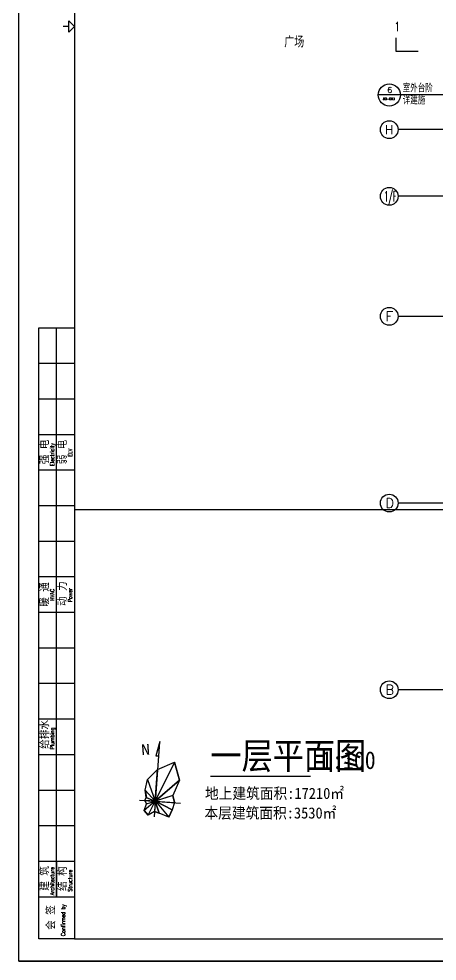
# Model space of a CAD drawing. Header units: inches. Extents: x -867 to 118033, y 723948 to 808048.
# Drawn here: x -867 to 17957, y 723948 to 766344 of the extents above; entities that cross this region are included whole.
import ezdxf

# ---------------------------------------------------------------- set-up
doc = ezdxf.new("R2010")
doc.units = ezdxf.units.IN
doc.header["$MEASUREMENT"] = 0
for name, color, linetype in [('AXIS', 10, 'Continuous'), ('DIM_IDEN', 10, 'Continuous'), ('DIM_SYMB', 10, 'Continuous'), ('PUB_TEXT', 10, 'Continuous'), ('RD-侧石线', 10, 'Continuous'), ('图框', 10, 'Continuous')]:
    doc.layers.add(name, color=color, linetype=linetype)
doc.styles.add('1', font='txt', dxfattribs={"width": 0.7})
doc.styles.add('_TCH_AXIS', font='COMPLEX', dxfattribs={"bigfont": 'GBCBIG'})
doc.styles.add('_TCH_DIM', font='SIMPLEX', dxfattribs={"bigfont": 'GBCBIG'})
doc.styles.add('_TCH_LABEL', font='COMPLEX', dxfattribs={"bigfont": 'GBCBIG'})
doc.styles.add('DIM_FONT', font='SIMPLEX', dxfattribs={"width": 0.7, "bigfont": 'GBCBIG'})
doc.styles.add('TKZ2_tjkts.shx', font='tjromant.shx', dxfattribs={"bigfont": 'tjkts.shx'})
doc.styles.add('竖标题', font='simhei.ttf')

# ---------------------------------------------------------------- blocks, each defined once
blk = doc.blocks.new('F1_ACAD_FMEBLOCK2')
at = {"layer": 'PUB_TEXT', "color": 7}
for points in [[(-85, 1074, 0), (-535, 626, 0), (-186, -360, 0)], [(-586, -188, 0), (-186, -360, 0), (-637, 145, 0)], [(-186, -360, 0), (-679, -776, 0), (-501, -980, 0)], [(-186, -360, 0), (-652, -327, 0), (-573, -481, 0)], [(-219, -818, 0), (-14, -890, 0), (-186, -360, 0)], [(679, -421, 0), (604, -97, 0), (-181, -358, 0), (-179, -360, 0)], [(-179, -360, 0), (421, -1074, 0), (573, -740, 0)]]:
    blk.add_polyline3d(points, close=True, dxfattribs=at)

msp = doc.modelspace()

# ---------------------------------------------------------------- linework, layer by layer
at = {"color": 7}
for p, q in [((-867, 723948), (-867, 808048)), ((1383, 765998), (1133, 765998)), ((833, 726848), (833, 752448)), ((33, 750848), (1633, 750848)), ((33, 749248), (1633, 749248)), ((33, 747648), (1633, 747648)), ((33, 746048), (1633, 746048)), ((33, 744448), (1633, 744448)), ((33, 742848), (1633, 742848)), ((33, 741248), (1633, 741248)), ((33, 739648), (1633, 739648)), ((33, 738048), (1633, 738048)), ((33, 736448), (1633, 736448)), ((33, 734848), (1633, 734848)), ((33, 733248), (1633, 733248)), ((33, 731648), (1633, 731648)), ((33, 730048), (1633, 730048)), ((33, 728448), (1633, 728448)), ((833, 728448), (833, 726848)), ((33, 726848), (1633, 726848)), ((-867, 723948), (118033, 723948))]:
    msp.add_line(p, q, dxfattribs=at)
msp.add_lwpolyline([(117033, 724948), (117033, 807048), (1633, 807048), (1633, 724948)], close=True, dxfattribs=at)
msp.add_lwpolyline([(1633, 724948), (33, 724948), (33, 752448), (1633, 752448)], dxfattribs=at)
msp.add_polyline3d([(1383, 765748, 0), (1383, 766248, 0), (1633, 765998, 0)], close=True, dxfattribs=at)
at = {"layer": 'AXIS', "color": 3}
for p, q in [((20202, 761359), (16202, 761359)), ((20202, 758359), (16202, 758359)), ((20202, 752959), (16202, 752959)), ((20202, 744559), (16202, 744559)), ((20202, 736159), (16202, 736159))]:
    msp.add_line(p, q, dxfattribs=at)
at = {"layer": 'AXIS', "color": 7}
for centre in [(15802, 761359), (15802, 758359), (15802, 752959), (15802, 744559), (15802, 736159)]:
    msp.add_circle(centre, 400, dxfattribs=at)
at = {"layer": 'DIM_IDEN', "color": 3}
for p, q in [((16302, 762919), (15302, 762919)), ((23307, 762919), (16302, 762919))]:
    msp.add_line(p, q, dxfattribs=at)
msp.add_circle((15802, 762919), 500, dxfattribs=at)
at = {"layer": 'DIM_SYMB', "color": 3}
msp.add_line((7752, 732271), (12260, 732271), dxfattribs=at)
msp.add_lwpolyline([(16100, 765495), (16100, 764895), (17100, 764895)], dxfattribs=at)
at = {"layer": 'PUB_TEXT', "color": 7}
for p, q in [((5413, 733179), (5220, 730441)), ((6130, 732896), (5269, 731143)), ((4921, 732128), (5269, 731143)), ((6355, 732093), (5269, 731143)), ((4818, 731648), (5269, 731143)), ((6060, 731406), (5269, 731143)), ((4556, 731193), (6413, 731062)), ((5269, 731143), (4777, 730726)), ((4869, 731315), (5269, 731143)), ((4883, 731021), (5269, 731143)), ((4954, 730522), (5269, 731143)), ((5269, 731143), (5442, 730613)), ((5275, 731144), (5877, 730429)), ((5277, 731142), (6028, 730763))]:
    msp.add_line(p, q, dxfattribs=at)
at = {"layer": 'PUB_TEXT', "color": 7, "ltscale": 0.25}
msp.add_polyline3d([(5474, 733825, 0), (5297, 733188, 0), (5428, 733179, 0)], dxfattribs=at)
msp.add_polyline3d([(5474, 733820, 0), (5297, 733184, 0), (5428, 733174, 0)], close=True, dxfattribs=at)
at = {"layer": 'PUB_TEXT', "color": 7}
for points in [[(4804, 731175, 0), (4869, 731315, 0), (4818, 731648, 0), (4921, 732128, 0), (5371, 732576, 0), (6130, 732896, 0), (6355, 732093, 0), (6060, 731406, 0), (6134, 731081, 0), (6028, 730763, 0), (5877, 730429, 0), (5442, 730613, 0), (5237, 730684, 0), (4954, 730522, 0), (4777, 730726, 0), (4883, 731021, 0)], [(6355, 732093, 0), (6130, 732896, 0), (5269, 731143, 0)]]:
    msp.add_polyline3d(points, close=True, dxfattribs=at)
at = {"layer": 'RD-侧石线', "color": 7}
msp.add_lwpolyline([(24583, 744259), (24583, 744259), (1633, 744259)], dxfattribs=at)
at = {"layer": '图框', "color": 1}
msp.add_lwpolyline([(-867, 808048), (118033, 808048), (118033, 723948), (-867, 723948)], close=True, dxfattribs=at)

# ---------------------------------------------------------------- block references
at = {"layer": 'PUB_TEXT', "color": 7}
msp.add_blockref('F1_ACAD_FMEBLOCK2', (5456, 731502), dxfattribs=at)

# ---------------------------------------------------------------- texts
at = {"color": 7, "style": 'TKZ2_tjkts.shx'}
for s, p in [('强 电', (492, 746308)), ('弱 电', (1292, 746305)), ('暖 通', (492, 739891)), ('动 力', (1292, 739928)), ('给排水', (492, 733500)), ('建 筑', (492, 727114)), ('结 构', (1292, 727108)), ('会 签', (774, 725355))]:
    msp.add_text(s, height=360, rotation=90, dxfattribs=at).set_placement(p)
at = {"color": 7, "style": 'TKZ2_tjkts.shx', "width": 0.8}
for s, p in [('Electricity', (725, 746228)), ('ELV', (1525, 746642)), ('HVAC', (725, 740160)), ('Power', (1525, 740098)), ('Plumbing', (725, 733479)), ('Architecture', (725, 726908)), ('Structure', (1525, 727072)), ('Confirmed by', (1217, 725073))]:
    msp.add_text(s, height=180, rotation=90, dxfattribs=at).set_placement(p)
at = {"layer": 'AXIS', "color": 7, "style": '_TCH_AXIS'}
for s, height, p in [('H', 406, (15609, 761156)), ('F', 445, (15632, 752736)), ('D', 435, (15626, 744341)), ('B', 435, (15626, 735941))]:
    msp.add_text(s, height=height, dxfattribs=at).set_placement(p)
at = {"layer": 'AXIS', "color": 7, "style": '_TCH_AXIS', "width": 0.396226}
msp.add_text('1/F', height=452.5, dxfattribs=at).set_placement((15576, 758132))
at = {"layer": 'PUB_TEXT', "color": 7}
for s, height, style, width, p in [('1', 425, '_TCH_LABEL', 0.705882, (16036, 765783)), ('地上建筑面积:17210㎡', 500, '1', 0.95, (7507, 731248)), ('本层建筑面积:3530㎡', 500, '1', 0.95, (7484, 730366))]:
    msp.add_text(s, height=height, dxfattribs=dict(at, style=style, width=width)).set_placement(p)
for s, height, style, p in [('广场', 500, 'DIM_FONT', (11076, 765057)), ('6', 261, '_TCH_LABEL', (15715, 763012)), ('室外台阶', 337.6, '_TCH_DIM', (16407, 763050)), ('80-003', 98, '_TCH_LABEL', (15522, 762695)), ('详建施', 337.6, '_TCH_DIM', (16407, 762498))]:
    msp.add_text(s, height=height, dxfattribs=dict(at, style=style)).set_placement(p)
at = {"layer": 'PUB_TEXT', "color": 7, "width": 0.9}
for s, height, p in [('一层平面图', 1200, (7752, 732591)), ('1:100', 800, (12740, 732591))]:
    msp.add_text(s, height=height, dxfattribs=at).set_placement(p)
at = {"layer": 'PUB_TEXT', "color": 7, "style": '竖标题', "width": 1.2}
msp.add_text('N', height=480, rotation=4.0477, dxfattribs=at).set_placement((4657, 733218))

doc.saveas('drawing.dxf')
